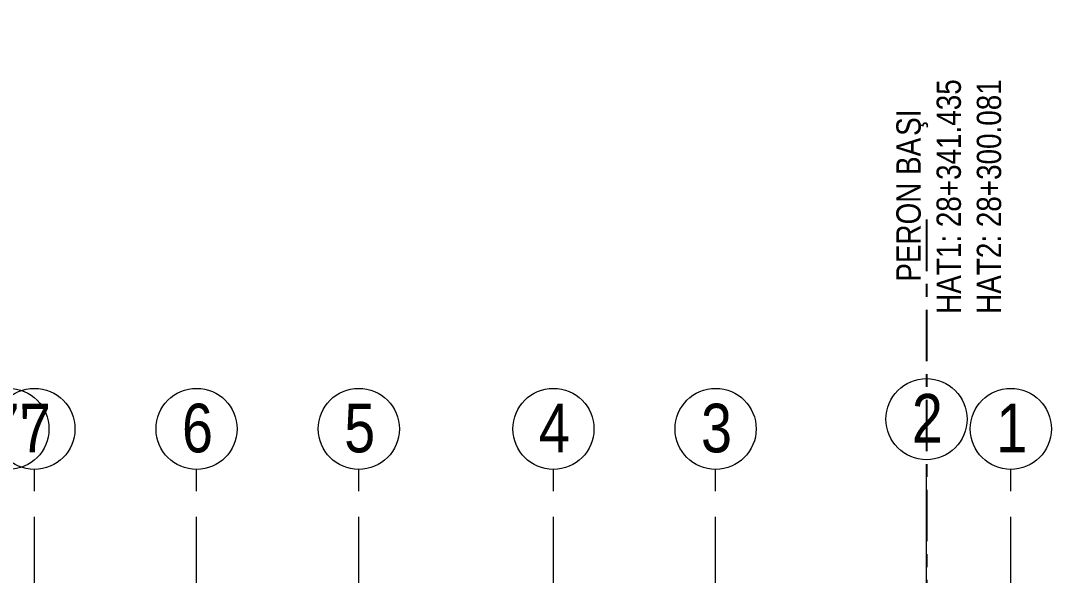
# Model space of a CAD drawing. Header units: metres. Extents: x -201 to 705, y -63 to 42.
# Drawn here: x 378.6 to 442.1, y 7.1 to 41.3 of the extents above; entities that cross this region are included whole.
import ezdxf

# ---------------------------------------------------------------- set-up
doc = ezdxf.new("R2010")
doc.units = ezdxf.units.M
doc.linetypes.add('Grid Line', pattern=[11.1125, 6.35, -1.5875, 1.5875, -1.5875])
doc.linetypes.add('Grid Line 1_4_', pattern=[5.55625, 3.175, -0.79375, 0.79375, -0.79375])
doc.layers.add('A_GRID', color=7, linetype='Continuous', lineweight=9)
doc.layers.add('A_GRID_BALOON', color=7, linetype='Continuous', lineweight=9)
doc.styles.add('Arial Narrow', font='ARIALN.TTF', dxfattribs={"height": 1.5})
doc.styles.add('Arial Narrow_1', font='ARIALN.TTF', dxfattribs={"height": 3})

# ---------------------------------------------------------------- blocks, each defined once
blk = doc.blocks.new('Grid - Aks Sembolü-236857-_7_76 _10_76_ BİLET HOLÜ _FFL__ANAHTAR PLAN')
at = {"layer": 'A_GRID_BALOON', "color": 253, "true_color": 0xaaaaaa}
blk.add_circle((0, 0), 0.005, dxfattribs=at)

msp = doc.modelspace()

# ---------------------------------------------------------------- linework, layer by layer
at = {"layer": 'A_GRID', "color": 253, "linetype": 'Grid Line', "true_color": 0xaaaaaa}
for p, q in [((434.424, -28.963), (434.424, 14.252)), ((379.424, -28.963), (379.424, 13.652)), ((389.424, -28.963), (389.424, 13.652)), ((399.424, -28.963), (399.424, 13.652)), ((411.424, -28.963), (411.424, 13.652)), ((421.424, -28.963), (421.424, 13.652)), ((439.624, -28.963), (439.624, 13.652))]:
    msp.add_line(p, q, dxfattribs=at)

# ---------------------------------------------------------------- block references
at = {"layer": 'A_GRID_BALOON', "color": 253, "true_color": 0xaaaaaa, "xscale": 499.9999999999995, "yscale": 499.9999999999995, "zscale": 499.9999999999995}
for p in [(434.424, 16.752), (377.824, 16.152), (379.424, 16.152), (389.424, 16.152), (399.424, 16.152), (411.424, 16.152), (421.424, 16.152), (439.624, 16.152)]:
    msp.add_blockref('Grid - Aks Sembolü-236857-_7_76 _10_76_ BİLET HOLÜ _FFL__ANAHTAR PLAN', p, dxfattribs=at)

# ---------------------------------------------------------------- texts
at = {"layer": 'A_GRID_BALOON', "color": 253, "true_color": 0xaaaaaa, "insert": (432.566, 25.234), "char_height": 1.5, "width": 10.90295, "attachment_point": 1, "rotation": 90, "style": 'Arial Narrow', "bg_fill": 3, "box_fill_scale": 1.25, "bg_fill_color": 256, "bg_fill_true_color": 13158600, "bg_fill_transparency": 0}
msp.add_mtext('PERON BA', dxfattribs=at)
at = {"layer": 'A_GRID_BALOON', "color": 253, "true_color": 0xaaaaaa, "char_height": 3, "attachment_point": 1, "style": 'Arial Narrow_1'}
for s, insert, width in [('\\fArial Narrow|b0|i0|c162|p34|;2', (433.524, 18.305), 2.32489), ("7'", (376.592, 17.705), 3.12658), ('\\fArial Narrow|b0|i0|c162|p34|;7', (378.524, 17.705), 2.32489), ('\\fArial Narrow|b0|i0|c162|p34|;6', (388.524, 17.705), 2.32489), ('\\fArial Narrow|b0|i0|c162|p34|;5', (398.524, 17.705), 2.32489), ('\\fArial Narrow|b0|i0|c162|p34|;4', (410.524, 17.705), 2.32489), ('\\fArial Narrow|b0|i0|c162|p34|;3', (420.524, 17.705), 2.32489), ('\\fArial Narrow|b0|i0|c162|p34|;1', (438.724, 17.705), 2.32489)]:
    msp.add_mtext(s, dxfattribs=dict(at, insert=insert, width=width))

# ---------------------------------------------------------------- next in the draw order: texts
at = {"layer": 'A_GRID_BALOON', "color": 253, "true_color": 0xaaaaaa, "insert": (432.566, 34.23), "char_height": 1.5, "width": 2.00422, "attachment_point": 1, "rotation": 90, "style": 'Arial Narrow', "bg_fill": 3, "box_fill_scale": 1.25, "bg_fill_color": 256, "bg_fill_true_color": 13158600, "bg_fill_transparency": 0}
msp.add_mtext('ŞI', dxfattribs=at)

# ---------------------------------------------------------------- next in the draw order: texts
at = {"layer": 'A_GRID_BALOON', "color": 253, "true_color": 0xaaaaaa, "insert": (435.046, 23.25), "char_height": 1.5, "width": 17.71729, "attachment_point": 1, "rotation": 90, "style": 'Arial Narrow', "bg_fill": 3, "box_fill_scale": 1.25, "bg_fill_color": 256, "bg_fill_true_color": 13158600, "bg_fill_transparency": 0}
msp.add_mtext('HAT1: 28+341.435', dxfattribs=at)

# ---------------------------------------------------------------- next in the draw order: linework, layer by layer
at = {"layer": 'A_GRID', "color": 21, "linetype": 'Grid Line 1_4_', "lineweight": 25, "true_color": 0xffaaaa}
msp.add_line((434.424, 29.062), (434.424, -40.769), dxfattribs=at)

# ---------------------------------------------------------------- next in the draw order: texts
at = {"layer": 'A_GRID_BALOON', "color": 253, "true_color": 0xaaaaaa, "insert": (437.527, 23.25), "char_height": 1.5, "width": 17.71729, "attachment_point": 1, "rotation": 90, "style": 'Arial Narrow', "bg_fill": 3, "box_fill_scale": 1.25, "bg_fill_color": 256, "bg_fill_true_color": 13158600, "bg_fill_transparency": 0}
msp.add_mtext('HAT2: 28+300.081', dxfattribs=at)

doc.saveas('drawing.dxf')
